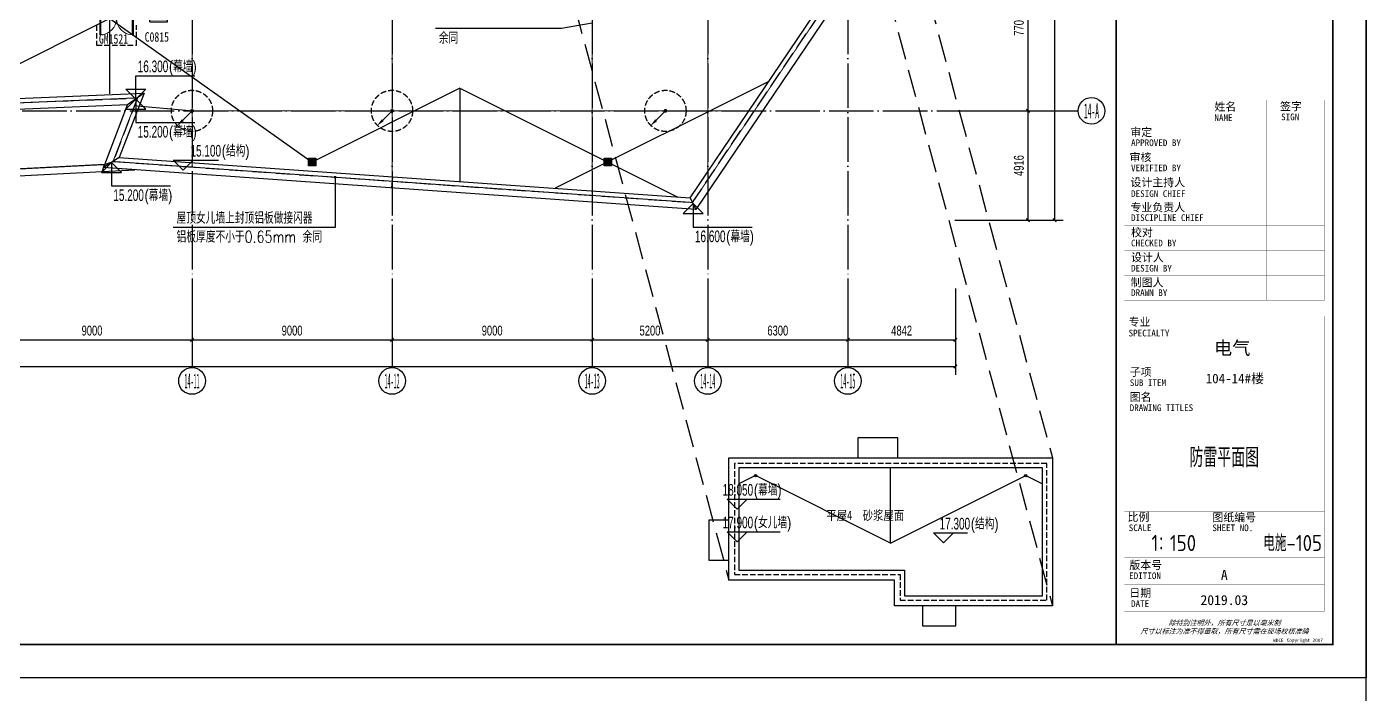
# Model space of a CAD drawing. Extents: x -233336 to 840473, y -28113 to 330904.
# Drawn here: x 768949 to 829204, y 238458 to 268472 of the extents above; entities that cross this region are included whole.
import ezdxf
from ezdxf.enums import TextEntityAlignment as Align
from ezdxf.xclip import XClip

# ---------------------------------------------------------------- set-up
doc = ezdxf.new("R2010")
doc.units = 0
doc.header["$LTSCALE"] = 1000
doc.header["$XCLIPFRAME"] = 2
for name, pattern in [('104-14# 核心筒$0$DOTE', [2.42, 2, -0.2, 0.02, -0.2]), ('DASH', [0.35, 0.25, -0.1]), ('X-104 14#平面$0$109 3#平面$0$DASH', [0.35, 0.25, -0.1]), ('X-104 14#平面$0$DASH', [0.35, 0.25, -0.1])]:
    doc.linetypes.add(name, pattern=pattern)
doc.layers.get('0').update_dxf_attribs({"linetype": 'CONTINUOUS'})
doc.layers.get('Defpoints').update_dxf_attribs({"linetype": 'CONTINUOUS'})
for name, color, linetype in [('104-14# 核心筒$0$01-标注_轴线坐标', 8, 'CONTINUOUS'), ('104-14# 核心筒$0$A_AXIS-轴线', 8, '104-14# 核心筒$0$DOTE'), ('104-14# 核心筒$0$AXIS_TEXT', 7, 'CONTINUOUS'), ('AXIS_TEXT', 7, 'CONTINUOUS'), ('LIGHTNING_DIM', 80, 'CONTINUOUS'), ('LWIRE', 80, 'CONTINUOUS'), ('TEL_TEXT', 7, 'CONTINUOUS'), ('WIRE-避雷', 130, 'CONTINUOUS'), ('X-104 14#平面$0$01-标注_标高', 8, 'CONTINUOUS'), ('X-104 14#平面$0$02-TEXT_标注', 9, 'CONTINUOUS'), ('X-104 14#平面$0$02-TEXT_门窗', 9, 'CONTINUOUS'), ('X-104 14#平面$0$A-C_窗', 8, 'CONTINUOUS'), ('X-104 14#平面$0$A-C_门', 8, 'CONTINUOUS'), ('X-104 14#平面$0$A-O_分水线', 8, 'CONTINUOUS'), ('X-104 14#平面$0$A-O_屋面', 8, 'CONTINUOUS'), ('X-104 14#平面$0$A-SUR_保温', 8, 'CONTINUOUS'), ('X-104 14#平面$0$A-TECH_结构', 8, 'CONTINUOUS'), ('字', 7, 'CONTINUOUS')]:
    doc.layers.add(name, color=color, linetype=linetype)
doc.layers.add('X-104 14#平面$0$04-不打印_辅助线', color=8, linetype='CONTINUOUS', plot=False)
doc.styles.add('104-14# 核心筒$0$_TCH_AXIS', font='STXIHEI.TTF', dxfattribs={"width": 0.8})
doc.styles.add('104-14# 核心筒$0$_TCH_DIM_T3', font='ros.shx', dxfattribs={"width": 0.705882, "bigfont": 'jd.shx'})
doc.styles.add('_TEL_DIM', font='ROMANS2', dxfattribs={"width": 0.8, "height": 3.5, "bigfont": 'HZDF2'})
doc.styles.add('COMPLEX', font='COMPLEX')
doc.styles.get("Standard").update_dxf_attribs({"font": 'GBENOR', "bigfont": 'GBCBIG'})
doc.styles.add('X-104 14#平面$0$_TCH_DIM', font='ros.shx', dxfattribs={"width": 0.8, "bigfont": 'jd.shx'})
doc.styles.add('X-104 14#平面$0$_TCH_WINDOW', font='STXIHEI.TTF', dxfattribs={"width": 0.75, "height": 3.5})
doc.styles.add('X-104 14#平面$0$Standard', font='STXIHEI.TTF', dxfattribs={"width": 0.8})
doc.styles.add('华文细黑', font='STXIHEI.TTF')
doc.styles.add('图签信息$0$hwxh', font='STXIHEI.TTF')
doc.styles.add('图签信息$0$华文细黑', font='STXIHEI.TTF', dxfattribs={"height": 10})
doc.dimstyles.new('104-14# 核心筒$0$_TCH_ARCH&&150', dxfattribs={"dimtxt": 446.25, "dimasz": 150, "dimexe": 375, "dimexo": 450, "dimgap": 189.375, "dimtad": 1, "dimdec": 0, "dimzin": 0, "dimdsep": 46, "dimtxsty": '104-14# 核心筒$0$_TCH_DIM_T3', "dimblk": '104-14# 核心筒$0$_ArchTick', "dimcen": 0.09, "dimclrt": 7, "dimazin": 2, "dimtfac": 1, "dimtdec": 0, "dimtix": 1, "dimtmove": 2, "dimatfit": 3, "dimfxl": 0, "dimtolj": 1, "dimtzin": 0, "dimarcsym": 0})

# ---------------------------------------------------------------- blocks, each defined once
blk = doc.blocks.new('图框-A1+1-4')
for points, const_width in [([(0, 0), (1051, 0), (1051, 594), (0, 594)], 0.05), ([(976, 584), (25, 584), (25, 10), (976, 10)], 0.5)]:
    blk.add_lwpolyline(points, close=True, dxfattribs=dict(const_width=const_width))
blk = doc.blocks.new('图签信息$0$WDCE Copyright200X')
at = {"const_width": 0.016}
blk.add_lwpolyline([(-10.6, 1.26, 1), (-11.4, 1.26, 1)], format="xyb", close=True, dxfattribs=at)
at = {"style": '图签信息$0$华文细黑'}
for s, p in [('WDCE ', (-11.46, 0.5)), ('     Copyright ', (-3.51, 0.5))]:
    blk.add_text(s, height=1, dxfattribs=at).set_placement(p, align=Align.BOTTOM_RIGHT)
blk.add_text('c', height=0.6, dxfattribs=at).set_placement((-11.04, 1.35), align=Align.MIDDLE_CENTER)
blk.add_attdef('200X', text='', height=1, dxfattribs=at).set_placement((-0.45, 0.5), align=Align.BOTTOM_RIGHT)
blk = doc.blocks.new('图签信息$0$logo2')
h = blk.add_hatch(color=7)
h.paths.add_polyline_path([(19.02, -7.36), (15.84, -7.36), (15.84, -3.97), (18.97, -3.97), (18.97, -4.24), (16.46, -4.24), (16.46, -5.45), (18.81, -5.45), (18.81, -5.69), (16.47, -5.69), (16.47, -7.12), (19.02, -7.12)])
edge = h.paths.add_edge_path()
edge.add_spline(control_points=[(15.26, -4.21), (15.26, -4.21), (15.13, -4.65), (15.13, -4.65), (15.13, -4.65), (14.62, -4.1), (13.73, -4.1), (13.04, -4.1), (12.07, -4.54), (12.08, -5.62), (12.08, -6.49), (12.77, -7.16), (13.73, -7.17), (14.66, -7.17), (15.23, -6.68), (15.23, -6.68), (15.23, -6.68), (15.16, -7.11), (15.16, -7.11), (13.63, -7.7), (11.42, -7.29), (11.41, -5.64), (11.4, -3.72), (14.16, -3.66), (15.26, -4.21)], knot_values=[0, 0, 0, 0, 1, 1, 1, 2, 2, 2, 3, 3, 3, 4, 4, 4, 5, 5, 5, 6, 6, 6, 7, 7, 7, 8, 8, 8, 8], degree=3, periodic=0)
edge = h.paths.add_edge_path(flags=16)
edge.add_spline(control_points=[(10.23, -5.57), (10.23, -5.16), (10.12, -4.83), (9.9, -4.58), (9.63, -4.27), (9.23, -4.12), (8.69, -4.12), (8.69, -4.12), (7.64, -4.12), (7.64, -4.12), (7.64, -4.12), (7.64, -7.1), (7.64, -7.1), (7.64, -7.1), (8.66, -7.1), (8.66, -7.1), (9.13, -7.1), (9.52, -6.93), (9.82, -6.6), (10.09, -6.31), (10.23, -5.96), (10.23, -5.57)], knot_values=[0, 0, 0, 0, 1, 1, 1, 2, 2, 2, 3, 3, 3, 4, 4, 4, 5, 5, 5, 6, 6, 6, 7, 7, 7, 7], degree=3, periodic=0)
edge = h.paths.add_edge_path()
edge.add_spline(control_points=[(10.92, -5.51), (10.92, -5.96), (10.72, -6.37), (10.34, -6.72), (9.92, -7.1), (9.41, -7.29), (8.82, -7.29), (8.82, -7.29), (7.03, -7.29), (7.03, -7.29), (7.03, -7.29), (7.03, -3.92), (7.03, -3.92), (7.03, -3.92), (9.1, -3.92), (9.1, -3.92), (9.59, -3.92), (10.01, -4.06), (10.36, -4.34), (10.73, -4.64), (10.92, -5.03), (10.92, -5.51)], knot_values=[0, 0, 0, 0, 1, 1, 1, 2, 2, 2, 3, 3, 3, 4, 4, 4, 5, 5, 5, 6, 6, 6, 7, 7, 7, 7], degree=3, periodic=0)
at = {"lineweight": 0}
blk.add_lwpolyline([(19.02, -7.36), (15.84, -7.36), (15.84, -3.97), (18.97, -3.97), (18.97, -4.24), (16.46, -4.24), (16.46, -5.45), (18.81, -5.45), (18.81, -5.69), (16.47, -5.69), (16.47, -7.12), (19.02, -7.12), (19.02, -7.36)], dxfattribs=at)
for points, knots in [([(10.92, -5.51), (10.92, -5.96), (10.72, -6.37), (10.34, -6.72), (9.92, -7.1), (9.41, -7.29), (8.82, -7.29), (8.82, -7.29), (7.03, -7.29), (7.03, -7.29), (7.03, -7.29), (7.03, -3.92), (7.03, -3.92), (7.03, -3.92), (9.1, -3.92), (9.1, -3.92), (9.59, -3.92), (10.01, -4.06), (10.36, -4.34), (10.73, -4.64), (10.92, -5.03), (10.92, -5.51)], [0, 0, 0, 0, 1, 1, 1, 2, 2, 2, 3, 3, 3, 4, 4, 4, 5, 5, 5, 6, 6, 6, 7, 7, 7, 7]), ([(10.23, -5.57), (10.23, -5.16), (10.12, -4.83), (9.9, -4.58), (9.63, -4.27), (9.23, -4.12), (8.69, -4.12), (8.69, -4.12), (7.64, -4.12), (7.64, -4.12), (7.64, -4.12), (7.64, -7.1), (7.64, -7.1), (7.64, -7.1), (8.66, -7.1), (8.66, -7.1), (9.13, -7.1), (9.52, -6.93), (9.82, -6.6), (10.09, -6.31), (10.23, -5.96), (10.23, -5.57)], [0, 0, 0, 0, 1, 1, 1, 2, 2, 2, 3, 3, 3, 4, 4, 4, 5, 5, 5, 6, 6, 6, 7, 7, 7, 7]), ([(15.26, -4.21), (15.26, -4.21), (15.13, -4.65), (15.13, -4.65), (15.13, -4.65), (14.62, -4.1), (13.73, -4.1), (13.04, -4.1), (12.07, -4.54), (12.08, -5.62), (12.08, -6.49), (12.77, -7.16), (13.73, -7.17), (14.66, -7.17), (15.23, -6.68), (15.23, -6.68), (15.23, -6.68), (15.16, -7.11), (15.16, -7.11), (13.63, -7.7), (11.42, -7.29), (11.41, -5.64), (11.4, -3.72), (14.16, -3.66), (15.26, -4.21)], [0, 0, 0, 0, 1, 1, 1, 2, 2, 2, 3, 3, 3, 4, 4, 4, 5, 5, 5, 6, 6, 6, 7, 7, 7, 8, 8, 8, 8])]:
    blk.add_open_spline(points, degree=3, knots=knots, dxfattribs=at)
blk = doc.blocks.new('图签信息$0$logo1')
h = blk.add_hatch(color=8)
edge = h.paths.add_edge_path()
edge.add_spline(control_points=[(3.86, -5.21), (3.63, -5.88), (3.39, -6.56), (3.39, -6.56), (3.39, -6.56), (2.5, -3.91), (2.5, -3.91), (2.5, -3.91), (1.8, -3.91), (1.69, -3.91), (2.02, -4.39), (2.95, -7.27), (2.95, -7.27), (2.95, -7.27), (3.44, -7.27), (3.44, -7.27), (3.44, -7.27), (4.03, -5.66), (4.03, -5.66), (4.03, -5.66), (3.86, -5.21), (3.86, -5.21)], knot_values=[0, 0, 0, 0, 1, 1, 1, 2, 2, 2, 3, 3, 3, 4, 4, 4, 5, 5, 5, 6, 6, 6, 7, 7, 7, 7], degree=3, periodic=0)
h = blk.add_hatch(color=7)
edge = h.paths.add_edge_path()
edge.add_spline(control_points=[(6.04, -3.91), (6.09, -4.1), (5.2, -6.56), (5.2, -6.56), (5.2, -6.56), (4.3, -3.91), (4.3, -3.91), (4.3, -3.91), (3.6, -3.91), (3.49, -3.91), (3.82, -4.39), (4.75, -7.27), (4.75, -7.27), (4.75, -7.27), (5.24, -7.27), (5.24, -7.27), (5.24, -7.27), (6.33, -4.3), (6.33, -4.3), (6.33, -4.3), (6.48, -3.91), (6.48, -3.91), (6.48, -3.91), (6.21, -3.91), (6.04, -3.91)], knot_values=[0, 0, 0, 0, 1, 1, 1, 2, 2, 2, 3, 3, 3, 4, 4, 4, 5, 5, 5, 6, 6, 6, 7, 7, 7, 8, 8, 8, 8], degree=3, periodic=0)
at = {"color": 8, "lineweight": 0}
blk.add_open_spline([(3.86, -5.21), (3.63, -5.88), (3.39, -6.56), (3.39, -6.56), (3.39, -6.56), (2.5, -3.91), (2.5, -3.91), (2.5, -3.91), (1.8, -3.91), (1.69, -3.91), (2.02, -4.39), (2.95, -7.27), (2.95, -7.27), (2.95, -7.27), (3.44, -7.27), (3.44, -7.27), (3.44, -7.27), (4.03, -5.66), (4.03, -5.66), (4.03, -5.66), (3.86, -5.21), (3.86, -5.21)], degree=3, knots=[0, 0, 0, 0, 1, 1, 1, 2, 2, 2, 3, 3, 3, 4, 4, 4, 5, 5, 5, 6, 6, 6, 7, 7, 7, 7], dxfattribs=at)
at = {"lineweight": 0}
blk.add_open_spline([(6.04, -3.91), (6.09, -4.1), (5.2, -6.56), (5.2, -6.56), (5.2, -6.56), (4.3, -3.91), (4.3, -3.91), (4.3, -3.91), (3.6, -3.91), (3.49, -3.91), (3.82, -4.39), (4.75, -7.27), (4.75, -7.27), (4.75, -7.27), (5.24, -7.27), (5.24, -7.27), (5.24, -7.27), (6.33, -4.3), (6.33, -4.3), (6.33, -4.3), (6.48, -3.91), (6.48, -3.91), (6.48, -3.91), (6.21, -3.91), (6.04, -3.91)], degree=3, knots=[0, 0, 0, 0, 1, 1, 1, 2, 2, 2, 3, 3, 3, 4, 4, 4, 5, 5, 5, 6, 6, 6, 7, 7, 7, 8, 8, 8, 8], dxfattribs=at)
blk.add_blockref('图签信息$0$logo2', (0, 0))
blk = doc.blocks.new('图签信息$0$时间-logo')
at = {"layer": 'Defpoints', "lineweight": 0}
blk.add_lwpolyline([(0, -23.46), (-21.17, -23.46), (-21.17, 0), (0, 0), (0, -23.46)], dxfattribs=at)
blk.add_blockref('图签信息$0$logo1', (-20.97, 0))
at = {"style": '图签信息$0$hwxh'}
for s, height, p in [('华通设计顾问工程有限公司 ', 1.15, (-19.73, -9.05)), ('WALTON DESIGN & CONSULTING ENGINEERING CO., LTD.', 0.5, (-19.5, -10.1)), ('Address: Building No.3 C-Park, No.135 Xizhimen South Street, ', 0.47, (-19.48, -12.83)), ('地址:北京市西城区西直门南小街135号西派国际3号楼 100035', 0.5, (-19.48, -11.94)), ('Xicheng District, Beijing 100035, China ', 0.47, (-16.69, -13.72)), ('电话 Tel：                        （8610）83957395 ', 0.5, (-19.56, -14.91)), ('传真 Fax：                      （8610）83957590 ', 0.5, (-19.48, -15.8)), ('主页 Web：                      www.WDCE.com ', 0.5, (-19.48, -16.69)), ('资质号 Licence No.：    建筑甲级 A111010265 ', 0.5, (-19.48, -18.47)), ('邮件 E-mail：                    office@WDCE.com ', 0.5, (-19.48, -17.58)), ('   规划甲级 101195', 0.5, (-12.6, -19.36))]:
    blk.add_text(s, height=height, dxfattribs=at).set_placement(p)
blk = doc.blocks.new('图签信息')
at = {"const_width": 0.5}
for points in [[(-65, 574), (-65, 500.5), (0, 500.5), (0, 574)], [(-65, 0), (0, 0), (0, 500.5), (-65, 500.5)]]:
    blk.add_lwpolyline(points, close=True, dxfattribs=at)
at = {"const_width": 0.05}
for points in [[(-65, 566.5), (0, 566.5)], [(-39.14, 566.5), (-39.14, 500.5)], [(-19.1, 566.5), (-19.1, 500.5)], [(-65, 560.5), (0, 560.5)], [(-65, 554.5), (0, 554.5)], [(-65, 548.5), (0, 548.5)], [(-65, 542.5), (0, 542.5)], [(-65, 536.5), (0, 536.5)], [(-65, 530.5), (0, 530.5)], [(-65, 524.5), (0, 524.5)], [(-65, 518.5), (0, 518.5)], [(-65, 512.5), (0, 512.5)], [(-65, 512.5), (0, 512.5)], [(-65, 506.5), (0, 506.5)], [(-65, 500.5), (0, 500.5)], [(-62.5, 450.87), (-2.5, 450.87)], [(-62.5, 440.87), (-2.5, 440.87)], [(-2.5, 407.85), (-2.5, 436.12), (-62.5, 436.12), (-62.5, 407.85)], [(-62.5, 407.85), (-2.5, 407.85)], [(-62.5, 404.92), (-62.5, 227.83)], [(-62.5, 404.92), (-2.5, 404.92)], [(-62.5, 227.83), (-2.5, 227.83), (-2.5, 404.92)], [(-57.5, 338.36), (-7.5, 338.36)], [(-57.5, 288.83), (-7.5, 288.83)], [(-57.5, 234.85), (-7.5, 234.85)], [(-62.5, 227.83), (-2.5, 227.83)], [(-62.5, 217.74), (-2.5, 217.74)], [(-62.5, 103.26), (-2.5, 103.26), (-2.5, 163.26), (-62.5, 163.26), (-62.5, 103.26)], [(-37.5, 163.26), (-37.5, 103.26)], [(-20, 163.26), (-20, 103.26)], [(-62.5, 155.76), (-2.5, 155.76)], [(-62.5, 148.26), (-2.5, 148.26)], [(-62.5, 140.76), (-2.5, 140.76)], [(-62.5, 133.26), (-2.5, 133.26)], [(-62.5, 125.76), (-2.5, 125.76)], [(-62.5, 118.26), (-2.5, 118.26)], [(-62.5, 110.76), (-2.5, 110.76)], [(-62.5, 98.5), (-2.5, 98.5), (-2.5, 10), (-62.5, 10), (-62.5, 98.5)], [(-62.5, 83.5), (-2.5, 83.5)], [(-62.5, 76), (-2.5, 76)], [(-62.5, 40), (-2.5, 40)], [(-37.5, 40), (-37.5, 26)], [(-62.5, 26), (-2.5, 26)], [(-62.5, 18), (-2.5, 18)]]:
    blk.add_lwpolyline(points, dxfattribs=at)
at = {"ltscale": 0.001, "xscale": 2.834689937531525, "yscale": 2.834689937531525, "zscale": 2.834689937531525}
blk.add_blockref('图签信息$0$时间-logo', (-2.5, 404.92), dxfattribs=at)
blk.add_blockref('图签信息$0$WDCE Copyright200X', (-2.5, 0)).add_auto_attribs({'200X': '2007'})
at = {"style": '图签信息$0$华文细黑'}
for s, height, p in [('会签栏', 2.4, (-32.5, 573)), ('COUNTERSIGN', 2, (-32.5, 569.6))]:
    blk.add_text(s, height=height, dxfattribs=at).set_placement(p, align=Align.TOP_CENTER)
for s, height, p in [('签字', 2.4, (-37.22, 564.63)), ('SIGN', 2, (-30.32, 563.88)), ('日期', 2.4, (-17.79, 564.58)), ('DATE', 2, (-10.96, 563.7)), ('总图', 2.4, (-63, 559.5)), ('建筑', 2.4, (-63, 553.5)), ('结构', 2.4, (-63, 547.5)), ('给排水', 2.4, (-63, 541.5)), ('暖通', 2.4, (-63, 535.5)), ('电气', 2.4, (-63, 529.5)), ('景观', 2.4, (-63, 523.5)), ('室内', 2.4, (-63, 517.5)), ('方案', 2.4, (-63, 511.5)), ('绿色', 2.4, (-63, 505.5)), ('项目名称', 2.4, (-60.5, 498)), ('PROJECT NAME', 2, (-60.5, 494.08)), ('设计号', 2.4, (-60.54, 457.48)), ('PROJECT NO.', 2, (-60.5, 453.97)), ('阶段', 2.4, (-60.5, 447.47)), ('STAGE', 2, (-60.5, 443.97)), ('委托方', 2, (-60.9, 434.86)), ('CLIENT', 2, (-60.9, 431.86)), ('设计方', 2, (-60.5, 403.83)), ('DESIGNER', 2, (-60.5, 400.83)), ('索引', 2.4, (-60.5, 224.14)), ('KEY PLAN', 2, (-60.5, 220.74)), ('姓名', 2.4, (-35.5, 162.47)), ('签字', 2.4, (-15.81, 162.57)), ('NAME', 2, (-35.5, 158.96)), ('SIGN', 2, (-15.5, 159.2)), ('审定', 2.4, (-60.73, 154.81)), ('APPROVED BY', 2, (-60.5, 151.44)), ('审核', 2.4, (-60.95, 147.29)), ('VERIFIED BY', 2, (-60.5, 143.91)), ('设计主持人', 2.4, (-60.68, 139.76)), ('专业负责人', 2.4, (-60.67, 132.26)), ('DESIGN CHIEF', 2, (-60.5, 136.19)), ('DISCIPLINE CHIEF', 2, (-60.5, 128.98)), ('校对', 2.4, (-60.5, 124.76)), ('CHECKED BY', 2, (-60.5, 121.37)), ('设计人', 2.4, (-60.5, 117.26)), ('DESIGN BY', 2, (-60.5, 113.83)), ('制图人', 2.4, (-60.61, 109.76)), ('DRAWN BY', 2, (-60.5, 106.5)), ('专业', 2.4, (-61.23, 97.93)), ('SPECIALTY', 2, (-61.23, 94.38)), ('子项', 2.4, (-60.88, 82.92)), ('SUB ITEM', 2, (-60.88, 79.5)), ('图名', 2.4, (-60.91, 75.41)), ('DRAWING TITLES', 2, (-60.91, 72)), ('比例', 2.4, (-61.56, 39.42)), ('图纸编号', 2.4, (-36.1, 39.32)), ('SCALE', 2, (-61.19, 36)), ('SHEET NO.', 2, (-36.1, 36)), ('版本号', 2.4, (-61, 25.03)), ('EDITION', 2, (-61.06, 21.61)), ('日期', 2.4, (-61, 16.68)), ('DATE', 2, (-60.5, 13.26))]:
    blk.add_text(s, height=height, dxfattribs=at).set_placement(p, align=Align.TOP_LEFT)
for s, p in [('SITE PLAN', (-40.06, 557.7)), ('ARCHITECTURE', (-40.06, 552.7)), ('STRUCTURE', (-40.06, 546.7)), ('WATER', (-40.06, 540.7)), ('VENTILATION', (-40.06, 534.7)), ('ELECTRIC', (-40.14, 528.89)), ('LANDSCAPE', (-40.14, 522.89)), ('INTERIORS', (-40.14, 516.89)), ('PLAN', (-40.14, 510.89)), ('GREEN', (-40.14, 504.89))]:
    blk.add_text(s, height=1.5, dxfattribs=at).set_placement(p, align=Align.TOP_RIGHT)
at = {"color": 4, "style": '图签信息$0$华文细黑', "width": 0.75}
for s, p in [('通州区台湖镇104、109地块', (-32.5, 480.78)), ('F3其他类多功能用地项目', (-32.5, 470.91))]:
    blk.add_text(s, height=4.5, dxfattribs=at).set_placement(p, align=Align.CENTER)
at = {"color": 4, "style": '图签信息$0$华文细黑'}
for s, p in [('A', (-32.53, 19.4)), ('2019.03', (-32.53, 11.84))]:
    blk.add_text(s, height=3, dxfattribs=at).set_placement(p, align=Align.CENTER)
at = {"style": '图签信息$0$华文细黑', "oblique": 20}
for s, p in [('尺寸以标注为准不得量取，所有尺寸需在现场校核准确', (-32.5, 4)), ('除特别注明外，所有尺寸是以毫米制', (-32.5, 6.5))]:
    blk.add_text(s, height=1.5, dxfattribs=at).set_placement(p, align=Align.MIDDLE_CENTER)
at = {"color": 4, "ltscale": 0.001, "char_height": 3, "width": 58.4895, "style": '图签信息$0$华文细黑'}
for s, insert, attachment_point in [('通17-03', (-40.06, 455.51), 4), ('施工图', (-40.06, 445.51), 4), ('北京光谷科技园\\P开发建设有限公司', (-32.9, 419.71), 5)]:
    blk.add_mtext(s, dxfattribs=dict(at, insert=insert, attachment_point=attachment_point))
blk = doc.blocks.new('图签-A1')
at = {"color": 2}
blk.add_blockref('图签信息', (0, 0), dxfattribs=at)
blk = doc.blocks.new('104-14# 核心筒$0$_ArchTick')
at = {"color": 0, "linetype": 'ByBlock', "const_width": 0.4}
blk.add_lwpolyline([(-0.5, -0.5), (0.5, 0.5)], dxfattribs=at)
blk = doc.blocks.new('*D431')
at = {"layer": '104-14# 核心筒$0$01-标注_轴线坐标', "color": 0, "lineweight": -2}
for p, q in [((77400, 259305), (77400, 256630)), ((86400, 259305), (86400, 256630)), ((77400, 257005), (86400, 257005))]:
    blk.add_line(p, q, dxfattribs=at)
at = {"layer": 'Defpoints', "color": 0}
for p in [(77400, 259755), (86400, 259755), (86400, 257005)]:
    blk.add_point(p, dxfattribs=at)
at = {"layer": '104-14# 核心筒$0$01-标注_轴线坐标', "color": 0, "lineweight": -2, "xscale": 150, "yscale": 150, "zscale": 150, "rotation": 180}
blk.add_blockref('104-14# 核心筒$0$_ArchTick', (77400, 257005), dxfattribs=at)
at = {"layer": '104-14# 核心筒$0$01-标注_轴线坐标', "color": 0, "lineweight": -2, "xscale": 150, "yscale": 150, "zscale": 150}
blk.add_blockref('104-14# 核心筒$0$_ArchTick', (86400, 257005), dxfattribs=at)
at = {"layer": '104-14# 核心筒$0$01-标注_轴线坐标', "color": 7, "insert": (81900, 257417), "char_height": 446.2, "attachment_point": 5, "style": '104-14# 核心筒$0$_TCH_DIM_T3'}
blk.add_mtext('\\A1;9000', dxfattribs=at)
blk = doc.blocks.new('*D432')
at = {"layer": '104-14# 核心筒$0$01-标注_轴线坐标', "color": 0, "lineweight": -2}
for p, q in [((86400, 259305), (86400, 256630)), ((95400, 259305), (95400, 256630)), ((86400, 257005), (95400, 257005))]:
    blk.add_line(p, q, dxfattribs=at)
at = {"layer": 'Defpoints', "color": 0}
for p in [(86400, 259755), (95400, 259755), (95400, 257005)]:
    blk.add_point(p, dxfattribs=at)
at = {"layer": '104-14# 核心筒$0$01-标注_轴线坐标', "color": 0, "lineweight": -2, "xscale": 150, "yscale": 150, "zscale": 150, "rotation": 180}
blk.add_blockref('104-14# 核心筒$0$_ArchTick', (86400, 257005), dxfattribs=at)
at = {"layer": '104-14# 核心筒$0$01-标注_轴线坐标', "color": 0, "lineweight": -2, "xscale": 150, "yscale": 150, "zscale": 150}
blk.add_blockref('104-14# 核心筒$0$_ArchTick', (95400, 257005), dxfattribs=at)
at = {"layer": '104-14# 核心筒$0$01-标注_轴线坐标', "color": 7, "insert": (90900, 257417), "char_height": 446.2, "attachment_point": 5, "style": '104-14# 核心筒$0$_TCH_DIM_T3'}
blk.add_mtext('\\A1;9000', dxfattribs=at)
blk = doc.blocks.new('*D433')
at = {"layer": '104-14# 核心筒$0$01-标注_轴线坐标', "color": 0, "lineweight": -2}
for p, q in [((95400, 259305), (95400, 256630)), ((104400, 259305), (104400, 256630)), ((95400, 257005), (104400, 257005))]:
    blk.add_line(p, q, dxfattribs=at)
at = {"layer": 'Defpoints', "color": 0}
for p in [(95400, 259755), (104400, 259755), (104400, 257005)]:
    blk.add_point(p, dxfattribs=at)
at = {"layer": '104-14# 核心筒$0$01-标注_轴线坐标', "color": 0, "lineweight": -2, "xscale": 150, "yscale": 150, "zscale": 150, "rotation": 180}
blk.add_blockref('104-14# 核心筒$0$_ArchTick', (95400, 257005), dxfattribs=at)
at = {"layer": '104-14# 核心筒$0$01-标注_轴线坐标', "color": 0, "lineweight": -2, "xscale": 150, "yscale": 150, "zscale": 150}
blk.add_blockref('104-14# 核心筒$0$_ArchTick', (104400, 257005), dxfattribs=at)
at = {"layer": '104-14# 核心筒$0$01-标注_轴线坐标', "color": 7, "insert": (99900, 257417), "char_height": 446.2, "attachment_point": 5, "style": '104-14# 核心筒$0$_TCH_DIM_T3'}
blk.add_mtext('\\A1;9000', dxfattribs=at)
blk = doc.blocks.new('*D434')
at = {"layer": '104-14# 核心筒$0$01-标注_轴线坐标', "color": 0, "lineweight": -2}
for p, q in [((104400, 259305), (104400, 256630)), ((109600, 259305), (109600, 256630)), ((104400, 257005), (109600, 257005))]:
    blk.add_line(p, q, dxfattribs=at)
at = {"layer": 'Defpoints', "color": 0}
for p in [(104400, 259755), (109600, 259755), (109600, 257005)]:
    blk.add_point(p, dxfattribs=at)
at = {"layer": '104-14# 核心筒$0$01-标注_轴线坐标', "color": 0, "lineweight": -2, "xscale": 150, "yscale": 150, "zscale": 150, "rotation": 180}
blk.add_blockref('104-14# 核心筒$0$_ArchTick', (104400, 257005), dxfattribs=at)
at = {"layer": '104-14# 核心筒$0$01-标注_轴线坐标', "color": 0, "lineweight": -2, "xscale": 150, "yscale": 150, "zscale": 150}
blk.add_blockref('104-14# 核心筒$0$_ArchTick', (109600, 257005), dxfattribs=at)
at = {"layer": '104-14# 核心筒$0$01-标注_轴线坐标', "color": 7, "insert": (107000, 257417), "char_height": 446.2, "attachment_point": 5, "style": '104-14# 核心筒$0$_TCH_DIM_T3'}
blk.add_mtext('\\A1;5200', dxfattribs=at)
blk = doc.blocks.new('*D435')
at = {"layer": '104-14# 核心筒$0$01-标注_轴线坐标', "color": 0, "lineweight": -2}
for p, q in [((109600, 259305), (109600, 256630)), ((115900, 259305), (115900, 256630)), ((109600, 257005), (115900, 257005))]:
    blk.add_line(p, q, dxfattribs=at)
at = {"layer": 'Defpoints', "color": 0}
for p in [(109600, 259755), (115900, 259755), (115900, 257005)]:
    blk.add_point(p, dxfattribs=at)
at = {"layer": '104-14# 核心筒$0$01-标注_轴线坐标', "color": 0, "lineweight": -2, "xscale": 150, "yscale": 150, "zscale": 150, "rotation": 180}
blk.add_blockref('104-14# 核心筒$0$_ArchTick', (109600, 257005), dxfattribs=at)
at = {"layer": '104-14# 核心筒$0$01-标注_轴线坐标', "color": 0, "lineweight": -2, "xscale": 150, "yscale": 150, "zscale": 150}
blk.add_blockref('104-14# 核心筒$0$_ArchTick', (115900, 257005), dxfattribs=at)
at = {"layer": '104-14# 核心筒$0$01-标注_轴线坐标', "color": 7, "insert": (112750, 257417), "char_height": 446.2, "attachment_point": 5, "style": '104-14# 核心筒$0$_TCH_DIM_T3'}
blk.add_mtext('\\A1;6300', dxfattribs=at)
blk = doc.blocks.new('*D436')
at = {"layer": '104-14# 核心筒$0$01-标注_轴线坐标', "color": 0, "lineweight": -2}
for p, q in [((115900, 259305), (115900, 256630)), ((120742, 259305), (120742, 256630)), ((115900, 257005), (120742, 257005))]:
    blk.add_line(p, q, dxfattribs=at)
at = {"layer": 'Defpoints', "color": 0}
for p in [(115900, 259755), (120742, 259755), (120742, 257005)]:
    blk.add_point(p, dxfattribs=at)
at = {"layer": '104-14# 核心筒$0$01-标注_轴线坐标', "color": 0, "lineweight": -2, "xscale": 150, "yscale": 150, "zscale": 150, "rotation": 180}
blk.add_blockref('104-14# 核心筒$0$_ArchTick', (115900, 257005), dxfattribs=at)
at = {"layer": '104-14# 核心筒$0$01-标注_轴线坐标', "color": 0, "lineweight": -2, "xscale": 150, "yscale": 150, "zscale": 150}
blk.add_blockref('104-14# 核心筒$0$_ArchTick', (120742, 257005), dxfattribs=at)
at = {"layer": '104-14# 核心筒$0$01-标注_轴线坐标', "color": 7, "insert": (118321, 257417), "char_height": 446.2, "attachment_point": 5, "style": '104-14# 核心筒$0$_TCH_DIM_T3'}
blk.add_mtext('\\A1;4842', dxfattribs=at)
blk = doc.blocks.new('_AXISO')
blk.add_circle((0, 0), 0.5)
at = {"layer": 'AXIS_TEXT', "style": 'COMPLEX', "width": 1.041667}
blk.add_attdef('A', text='', height=0.56, dxfattribs=at).set_placement((-0.25, -0.28), (0.25, -0.28), align=Align.FIT)
blk = doc.blocks.new('*D460')
at = {"layer": '104-14# 核心筒$0$01-标注_轴线坐标', "color": 0, "lineweight": -2}
for p, q in [((120710, 267300), (124385, 267300)), ((124010, 262384), (124010, 267300)), ((120710, 262384), (124385, 262384))]:
    blk.add_line(p, q, dxfattribs=at)
at = {"layer": 'Defpoints', "color": 0}
for p in [(120260, 267300), (124010, 267300), (120260, 262384)]:
    blk.add_point(p, dxfattribs=at)
at = {"layer": '104-14# 核心筒$0$01-标注_轴线坐标', "color": 0, "lineweight": -2, "xscale": 150, "yscale": 150, "zscale": 150}
for p, rotation in [((124010, 267300), 90), ((124010, 262384), 270)]:
    blk.add_blockref('104-14# 核心筒$0$_ArchTick', p, dxfattribs=dict(at, rotation=rotation))
at = {"layer": '104-14# 核心筒$0$01-标注_轴线坐标', "color": 7, "insert": (123597, 264842), "char_height": 446.2, "attachment_point": 5, "rotation": 90, "style": '104-14# 核心筒$0$_TCH_DIM_T3'}
blk.add_mtext('\\A1;4916', dxfattribs=at)
blk = doc.blocks.new('*D461')
at = {"layer": '104-14# 核心筒$0$01-标注_轴线坐标', "color": 0, "lineweight": -2}
for p, q in [((120710, 275000), (124385, 275000)), ((124010, 267300), (124010, 275000)), ((120710, 267300), (124385, 267300))]:
    blk.add_line(p, q, dxfattribs=at)
at = {"layer": 'Defpoints', "color": 0}
for p in [(120260, 275000), (124010, 275000), (120260, 267300)]:
    blk.add_point(p, dxfattribs=at)
at = {"layer": '104-14# 核心筒$0$01-标注_轴线坐标', "color": 0, "lineweight": -2, "xscale": 150, "yscale": 150, "zscale": 150}
for p, rotation in [((124010, 275000), 90), ((124010, 267300), 270)]:
    blk.add_blockref('104-14# 核心筒$0$_ArchTick', p, dxfattribs=dict(at, rotation=rotation))
at = {"layer": '104-14# 核心筒$0$01-标注_轴线坐标', "color": 7, "insert": (123597, 271150), "char_height": 446.2, "attachment_point": 5, "rotation": 90, "style": '104-14# 核心筒$0$_TCH_DIM_T3'}
blk.add_mtext('\\A1;7700', dxfattribs=at)
blk = doc.blocks.new('*D477')
at = {"layer": '104-14# 核心筒$0$01-标注_轴线坐标', "color": 0, "lineweight": -2}
for p, q in [((-6010, 259305), (-6010, 255430)), ((120742, 259305), (120742, 255430)), ((-6010, 255805), (120742, 255805))]:
    blk.add_line(p, q, dxfattribs=at)
at = {"layer": 'Defpoints', "color": 0}
for p in [(-6010, 259755), (120742, 259755), (120742, 255805)]:
    blk.add_point(p, dxfattribs=at)
at = {"layer": '104-14# 核心筒$0$01-标注_轴线坐标', "color": 0, "lineweight": -2, "xscale": 150, "yscale": 150, "zscale": 150, "rotation": 180}
blk.add_blockref('104-14# 核心筒$0$_ArchTick', (-6010, 255805), dxfattribs=at)
at = {"layer": '104-14# 核心筒$0$01-标注_轴线坐标', "color": 0, "lineweight": -2, "xscale": 150, "yscale": 150, "zscale": 150}
blk.add_blockref('104-14# 核心筒$0$_ArchTick', (120742, 255805), dxfattribs=at)
at = {"layer": '104-14# 核心筒$0$01-标注_轴线坐标', "color": 7, "insert": (57366, 256217), "char_height": 446.2, "attachment_point": 5, "style": '104-14# 核心筒$0$_TCH_DIM_T3'}
blk.add_mtext('\\A1;126752', dxfattribs=at)
blk = doc.blocks.new('*D480')
at = {"layer": '104-14# 核心筒$0$01-标注_轴线坐标', "color": 0, "lineweight": -2}
for p, q in [((120710, 312025), (125585, 312025)), ((125210, 262384), (125210, 312025)), ((120710, 262384), (125585, 262384))]:
    blk.add_line(p, q, dxfattribs=at)
at = {"layer": 'Defpoints', "color": 0}
for p in [(120260, 312025), (125210, 312025), (120260, 262384)]:
    blk.add_point(p, dxfattribs=at)
at = {"layer": '104-14# 核心筒$0$01-标注_轴线坐标', "color": 0, "lineweight": -2, "xscale": 150, "yscale": 150, "zscale": 150}
for p, rotation in [((125210, 312025), 90), ((125210, 262384), 270)]:
    blk.add_blockref('104-14# 核心筒$0$_ArchTick', p, dxfattribs=dict(at, rotation=rotation))
at = {"layer": '104-14# 核心筒$0$01-标注_轴线坐标', "color": 7, "insert": (124797, 287204), "char_height": 446.2, "attachment_point": 5, "rotation": 90, "style": '104-14# 核心筒$0$_TCH_DIM_T3'}
blk.add_mtext('\\A1;49641', dxfattribs=at)
blk = doc.blocks.new('X-104 14#平面$0$0000')
blk.add_line((41300, 2421), (35400, -529))
for points in [[(41300, -969), (41300, 2421)], [(41300, 2421), (50400, -4029)], [(70949, -404), (61334, -5212)], [(57050, -704), (50400, -4029)], [(57050, -704), (66846, -5602)], [(57050, -704), (57050, -4887)]]:
    blk.add_lwpolyline(points)
blk = doc.blocks.new('X-104 14#平面$0$jtkjuyriuy')
h = blk.add_hatch()
h.set_pattern_fill('ANSI31', color=8, scale=30, angle=45)
h.set_pattern_definition([(90, (0, 0), (-47.625, 1e-14), [])])
h.paths.add_polyline_path([(-138, 138), (138, 138), (138, -138), (-138, -138)])
for points in [[(-168, 168), (168, 168), (168, -168), (-168, -168)], [(-138, 138), (138, 138), (138, -138), (-138, -138)]]:
    blk.add_lwpolyline(points, close=True)
at = {"layer": 'X-104 14#平面$0$04-不打印_辅助线'}
for p, q in [((-168, 0), (168, 0)), ((0, 168), (0, -168))]:
    blk.add_line(p, q, dxfattribs=at)
blk = doc.blocks.new('X-104 14#平面$0$ddddllll')
at = {"layer": 'X-104 14#平面$0$A-O_分水线'}
for p in [(67500, -4329), (80800, -4329)]:
    blk.add_blockref('X-104 14#平面$0$jtkjuyriuy', p, dxfattribs=at)
blk = doc.blocks.new('X-104 14#平面$0$000003333')
for centre in [(91800, 265000), (105100, 265000)]:
    blk.add_circle(centre, 50)
blk = doc.blocks.new('X-104 14#平面$0$$DorLib2D$00000002')
for p, q in [((-0.5, 0), (-0.5, 0.4875)), ((-0.475, 0.4875), (-0.5, 0.4875)), ((-0.475, 0), (-0.475, 0.4875)), ((0.475, 0), (0.475, 0.4875)), ((0.475, 0.4875), (0.5, 0.4875)), ((0.5, 0), (0.5, 0.4875)), ((-0.5, 0), (-0.475, 0)), ((0.5, 0), (0.475, 0))]:
    blk.add_line(p, q)
at = {"lineweight": 13}
for centre, start, end in [((-0.4875, 0), 0, 88.53072), ((0.4875, 0), 91.46928, 180)]:
    blk.add_arc(centre, 0.4875, start, end, dxfattribs=at)
blk = doc.blocks.new('X-104 14#平面$0$$TCHSYS$WIN2D')
for p, q in [((-0.5, 0.5), (0.5, 0.5)), ((-0.5, 0.5), (-0.5, -0.5)), ((0.5, 0.167), (-0.5, 0.167)), ((0.5, 0.5), (0.5, -0.5)), ((0.5, -0.167), (-0.5, -0.167)), ((-0.5, -0.5), (0.5, -0.5))]:
    blk.add_line(p, q)
blk = doc.blocks.new('$TelecSys$00000080')
for p, q in [((-0.7, -0.7), (0, 0)), ((0.1, 0.1), (0.1, 0.1)), ((-0.1, -0.1), (-0.1, -0.1))]:
    blk.add_line(p, q)
at = {"const_width": 0.142}
blk.add_lwpolyline([(0.07, 0, 1), (-0.07, 0, 1)], format="xyb", close=True, dxfattribs=at)
blk.add_solid([(-0.63, -0.77), (-0.77, -0.63), (-1.15, -1.15)])
at = {"width": 0.8, "flags": 9}
blk.add_attdef('A', (0, 0), '', height=0.00002, rotation=180, dxfattribs=at)
blk = doc.blocks.new('104-14# 核心筒')
at = {"layer": '104-14# 核心筒$0$01-标注_轴线坐标'}
for p, q in [((120259.9, 267300), (126259.9, 267300)), ((86400, 259754.9), (86400, 255754.9)), ((95400, 259754.9), (95400, 255754.9)), ((104400, 259754.9), (104400, 255754.9)), ((109600, 259754.9), (109600, 255754.9)), ((115900, 259754.9), (115900, 255754.9))]:
    blk.add_line(p, q, dxfattribs=at)
at = {"layer": '104-14# 核心筒$0$A_AXIS-轴线'}
for p, q in [((86400, 317833.6), (86400, 259754.9)), ((95400, 317833.6), (95400, 259754.9)), ((104400, 317833.6), (104400, 259754.9)), ((109600, 317833.6), (109600, 259754.9)), ((115900, 317833.6), (115900, 259754.9)), ((59400, 267300), (120259.9, 267300))]:
    blk.add_line(p, q, dxfattribs=at)
at = {"layer": '104-14# 核心筒$0$01-标注_轴线坐标'}
ref = blk.add_blockref('_AXISO', (126859.9, 267300), dxfattribs=dict(at, xscale=1200, yscale=1200, zscale=1200))
ref.add_attrib('A', '14-A', dxfattribs={"layer": '104-14# 核心筒$0$AXIS_TEXT', "height": 678.82, "style": '104-14# 核心筒$0$_TCH_AXIS', "width": 0.428326}).set_placement((126520.5, 266960.6), (127199.3, 266960.6), align=Align.FIT)
ref = blk.add_blockref('_AXISO', (86400, 255154.9), dxfattribs=dict(at, xscale=1200, yscale=1200, zscale=1200))
ref.add_attrib('A', '14-11', dxfattribs={"layer": '104-14# 核心筒$0$AXIS_TEXT', "height": 678.82, "style": '104-14# 核心筒$0$_TCH_AXIS', "width": 0.366464}).set_placement((86060.6, 254815.5), (86739.4, 254815.5), align=Align.FIT)
ref = blk.add_blockref('_AXISO', (95400, 255154.9), dxfattribs=dict(at, xscale=1200, yscale=1200, zscale=1200))
ref.add_attrib('A', '14-12', dxfattribs={"layer": '104-14# 核心筒$0$AXIS_TEXT', "height": 678.82, "style": '104-14# 核心筒$0$_TCH_AXIS', "width": 0.366464}).set_placement((95060.6, 254815.5), (95739.4, 254815.5), align=Align.FIT)
ref = blk.add_blockref('_AXISO', (104400, 255154.9), dxfattribs=dict(at, xscale=1200, yscale=1200, zscale=1200))
ref.add_attrib('A', '14-13', dxfattribs={"layer": '104-14# 核心筒$0$AXIS_TEXT', "height": 678.82, "style": '104-14# 核心筒$0$_TCH_AXIS', "width": 0.366464}).set_placement((104060.6, 254815.5), (104739.4, 254815.5), align=Align.FIT)
ref = blk.add_blockref('_AXISO', (109600, 255154.9), dxfattribs=dict(at, xscale=1200, yscale=1200, zscale=1200))
ref.add_attrib('A', '14-14', dxfattribs={"layer": '104-14# 核心筒$0$AXIS_TEXT', "height": 678.82, "style": '104-14# 核心筒$0$_TCH_AXIS', "width": 0.366464}).set_placement((109260.6, 254815.5), (109939.4, 254815.5), align=Align.FIT)
ref = blk.add_blockref('_AXISO', (115900, 255154.9), dxfattribs=dict(at, xscale=1200, yscale=1200, zscale=1200))
ref.add_attrib('A', '14-15', dxfattribs={"layer": '104-14# 核心筒$0$AXIS_TEXT', "height": 678.82, "style": '104-14# 核心筒$0$_TCH_AXIS', "width": 0.366464}).set_placement((115560.6, 254815.5), (116239.4, 254815.5), align=Align.FIT)
for p1, p2, distance, text, picture, middle in [((120259.9, 262383.6), (120259.9, 312025), -4950, '49641', '*D480', (124797.4, 287204.3)), ((120259.9, 267300), (120259.9, 275000), -3750, '7700', '*D461', (123597.4, 271150)), ((120259.9, 262383.6), (120259.9, 267300), -3750, '4916', '*D460', (123597.4, 264841.8)), ((-6009.8, 259754.9), (120741.8, 259754.9), -3950, '126752', '*D477', (57366, 256217.4)), ((77400, 259754.9), (86400, 259754.9), -2750, '9000', '*D431', (81900, 257417.4)), ((86400, 259754.9), (95400, 259754.9), -2750, '9000', '*D432', (90900, 257417.4)), ((95400, 259754.9), (104400, 259754.9), -2750, '9000', '*D433', (99900, 257417.4)), ((104400, 259754.9), (109600, 259754.9), -2750, '5200', '*D434', (107000, 257417.4)), ((109600, 259754.9), (115900, 259754.9), -2750, '6300', '*D435', (112750, 257417.4)), ((115900, 259754.9), (120741.8, 259754.9), -2750, '4842', '*D436', (118320.9, 257417.4))]:
    dim = blk.add_aligned_dim(p1=p1, p2=p2, distance=distance, text=text, dimstyle='104-14# 核心筒$0$_TCH_ARCH&&150', dxfattribs=at)
    dim.commit()
    dim.dimension.update_dxf_attribs({"geometry": picture, "text_midpoint": middle})
blk = doc.blocks.new('X-104 14#平面')
for points in [[(139216.5, 241800), (-18433.5, 241800), (-18433.5, 330900), (139216.5, 330900)], [(-18433.5, 152700), (139216.5, 152700), (139216.5, 241800), (-18433.5, 241800)]]:
    blk.add_lwpolyline(points, close=True)
at = {"color": 8, "linetype": 'X-104 14#平面$0$109 3#平面$0$DASH'}
blk.add_lwpolyline([(124852.4, 245298.1), (124852.4, 251448.1), (110802.4, 251448.1), (110802.4, 246448.1), (118252.4, 246448.1), (118252.4, 245298.1)], close=True, dxfattribs=at)
at = {"layer": 'X-104 14#平面$0$01-标注_标高'}
for p, q in [((83869.9, 267831.6), (83869.9, 268881.6)), ((83869.9, 268881.6), (86529.4, 268881.6)), ((83869.9, 267831.6), (83419.9, 268281.6)), ((83419.9, 268281.6), (84319.9, 268281.6)), ((83869.9, 267831.6), (84319.9, 268281.6)), ((83869.9, 267831.6), (83419.9, 267381.6)), ((83869.9, 267831.6), (84319.9, 267381.6)), ((83869.9, 267831.6), (83869.9, 266781.6)), ((83419.9, 267381.6), (84319.9, 267381.6)), ((83869.9, 266781.6), (86529.4, 266781.6)), ((82772.2, 264979.1), (82322.2, 264529.1)), ((82322.2, 264529.1), (83222.2, 264529.1)), ((82772.2, 264979.1), (83222.2, 264529.1)), ((82772.2, 264979.1), (82772.2, 263929.1)), ((86002.7, 264636), (85552.7, 265086)), ((85552.7, 265086), (87587.5, 265086)), ((86002.7, 264636), (86452.7, 265086)), ((82772.2, 263929.1), (85431.7, 263929.1)), ((108936, 263127.5), (108486, 262677.5)), ((108936, 263127.5), (109386, 262677.5)), ((108936, 263127.5), (108936, 262077.5)), ((108486, 262677.5), (109386, 262677.5)), ((108936, 262077.5), (111595.5, 262077.5)), ((110916.1, 249387.1), (110466.1, 249837.1)), ((110466.1, 249837.1), (112857, 249837.1)), ((110916.1, 249387.1), (111366.1, 249837.1)), ((110916.1, 247919.1), (110466.1, 248369.1)), ((110466.1, 248369.1), (112857, 248369.1)), ((110916.1, 247919.1), (111366.1, 248369.1)), ((120203.3, 247866.8), (119753.3, 248316.8)), ((119753.3, 248316.8), (121285.2, 248316.8)), ((120203.3, 247866.8), (120653.3, 248316.8))]:
    blk.add_line(p, q, dxfattribs=at)
at = {"layer": 'X-104 14#平面$0$02-TEXT_标注', "linetype": 'X-104 14#平面$0$DASH', "ltscale": 5}
for points in [[(116350, 284250), (125102.4, 251698.1)], [(101800, 278750), (110552.4, 246198.1)], [(116350, 277600), (125102.4, 245048.1)]]:
    blk.add_lwpolyline(points, dxfattribs=at)
at = {"layer": 'X-104 14#平面$0$A-O_分水线'}
blk.add_line((117827.4, 247860.6), (117827.4, 251248.1), dxfattribs=at)
for points in [[(117827.4, 247860.6), (111752.4, 250898.1), (111002.4, 250523.1)], [(117827.4, 247860.6), (123902.4, 250898.1), (124652.4, 250523.1)]]:
    blk.add_lwpolyline(points, dxfattribs=at)
for centre in [(111752.4, 250898.1), (123902.4, 250898.1)]:
    blk.add_circle(centre, 50, dxfattribs=at)
at = {"layer": 'X-104 14#平面$0$A-O_屋面'}
for points in [[(82349.8, 264577.4), (83499.8, 267565.9), (52926.6, 266284.7), (53491, 268939.8), (17309.3, 268308.2), (22065.4, 284894.6), (62738.3, 285920), (62307.5, 284891.2), (92265.6, 286255.1), (99426.9, 312025), (120741.8, 306094.6), (117562.9, 278400.5), (119297.3, 278014.5), (109062.3, 262867.9), (82417.6, 264753.6)], [(84240.1, 268097.3), (83499.8, 267565.9)], [(83126.9, 265204.7), (82417.6, 264753.6)], [(108809.6, 263387.1), (109062.3, 262867.9)]]:
    blk.add_lwpolyline(points, dxfattribs=at)
for points in [[(83126.9, 265204.7), (108809.6, 263387.1), (118471.8, 277685.9), (117014.8, 278010.2), (120196.4, 305727.4), (99774.7, 311409.3), (92650.5, 285772.1), (61541.2, 284355.8), (61978.8, 285400.7), (22444.8, 284404), (17976.2, 268819.9), (54110.7, 269450.7), (53549.7, 266811.2), (84240.1, 268097.3)], [(124652.4, 245498.1), (124652.4, 251248.1), (111002.4, 251248.1), (111002.4, 246648.1), (118452.4, 246648.1), (118452.4, 245498.1)]]:
    blk.add_lwpolyline(points, close=True, dxfattribs=at)
at = {"layer": 'X-104 14#平面$0$A-O_屋面', "ltscale": 5}
blk.add_lwpolyline([(95099.4, 296471), (89096.5, 298141.2), (77166, 288800), (8392.2, 288800), (5790.4, 276559.6), (2660.3, 277224.9), (-2631.9, 278349.8), (-6009.8, 262458.3), (40178.1, 264474.9), (39845.1, 262383.6), (83828.3, 264653.8)], dxfattribs=at)
blk.add_lwpolyline([(2660.3, 277224.9), (-2631.9, 278349.8), (-6009.8, 262458.3), (40178.1, 264474.9), (39845.1, 262383.6), (83828.3, 264653.8), (82417.6, 264753.6), (82467.7, 264883.9), (40199.6, 262702.3), (40532.1, 264790.6), (-5635.8, 262774.9), (-2400.9, 277994), (2597.9, 276931.4)], close=True, dxfattribs=at)
at = {"layer": 'X-104 14#平面$0$A-O_屋面', "linetype": 'X-104 14#平面$0$DASH'}
blk.add_lwpolyline([(82100, 271150), (82100, 270250), (83900, 270250), (83900, 271150)], dxfattribs=at)
at = {"layer": 'X-104 14#平面$0$A-O_屋面', "color": 1}
blk.add_lwpolyline([(95414.1, 264335.1), (95378.8, 263836.3)], dxfattribs=at)
at = {"layer": 'X-104 14#平面$0$A-SUR_保温'}
for points in [[(118152.4, 251698.1), (118152.4, 252598.1), (116352.4, 252598.1), (116352.4, 251698.1)], [(110552.4, 248898.1), (109652.4, 248898.1), (109652.4, 247098.1), (110552.4, 247098.1)], [(119252.4, 245048.1), (119252.4, 244148.1), (120752.4, 244148.1), (120752.4, 245048.1)]]:
    blk.add_lwpolyline(points, dxfattribs=at)
blk.add_lwpolyline([(110552.4, 246198.1), (110552.4, 251698.1), (125102.4, 251698.1), (125102.4, 245048.1), (118002.4, 245048.1), (118002.4, 246198.1)], close=True, dxfattribs=at)
at = {"layer": 'X-104 14#平面$0$A-TECH_结构', "linetype": 'X-104 14#平面$0$DASH', "ltscale": 3}
blk.add_lwpolyline([(82843.2, 265024.2), (82843.2, 265024.2), (108910.7, 263179.4), (118802, 277817.3), (117234.1, 278166.3), (120414.6, 305874.3), (99635.5, 311655.6), (92496.6, 285965.3), (61847.8, 284570), (62282.6, 285608.4), (22293, 284600.3), (17709.4, 268615.2), (53862.8, 269246.3), (53300.5, 266600.6), (83944, 267884.8), (82843.2, 265024.2), (82843.2, 265024.2)], dxfattribs=at)
at = {"xscale": 150, "yscale": 150, "zscale": 150}
for name, p in [('图框-A1+1-4', (-18433.5, 241800)), ('图签-A1', (137716.5, 243300)), ('图框-A1+1-4', (-18433.5, 152700))]:
    blk.add_blockref(name, p, dxfattribs=at)
ref = blk.add_blockref('104-14# 核心筒', (0, 0))
XClip(ref).set_block_clipping_path([(-38664.3623821461, -25500), (139216.5485069363, 330900)])
for name, p in [('X-104 14#平面$0$ddddllll', (24300, 269328.8)), ('X-104 14#平面$0$000003333', (0, 0))]:
    blk.add_blockref(name, p)
at = {"layer": 'X-104 14#平面$0$A-C_窗'}
ref = blk.add_blockref('X-104 14#平面$0$$TCHSYS$WIN2D', (84900, 271450), dxfattribs=dict(at, xscale=800, yscale=-300, zscale=300))
ref.add_attrib('A', 'C0815', (84270, 270410.8), dxfattribs={"layer": 'X-104 14#平面$0$02-TEXT_门窗', "height": 428.14, "style": 'X-104 14#平面$0$_TCH_WINDOW', "width": 0.75})
at = {"layer": 'X-104 14#平面$0$A-C_门'}
ref = blk.add_blockref('X-104 14#平面$0$$DorLib2D$00000002', (83000, 271450), dxfattribs=dict(at, xscale=1500, yscale=-1500, zscale=300))
ref.add_attrib('A', 'GM1521', (82211, 270325.2), dxfattribs={"layer": 'X-104 14#平面$0$02-TEXT_门窗', "height": 428.14, "style": 'X-104 14#平面$0$_TCH_WINDOW', "width": 0.75})
at = {"layer": 'X-104 14#平面$0$A-O_分水线'}
blk.add_blockref('X-104 14#平面$0$0000', (41400, 269028.8), dxfattribs=at)
at = {"layer": 'X-104 14#平面$0$01-标注_标高', "color": 7, "style": 'X-104 14#平面$0$_TCH_DIM'}
for s, height, width, p in [('16.300', 525, 0.64, (83956.4, 269039.1)), ('(幕墙)', 520.93, 0.8, (85363.4, 269039.1)), ('15.200', 525, 0.64, (83956.4, 266099.1)), ('(幕墙)', 520.93, 0.8, (85363.4, 266099.1)), ('15.100', 525, 0.64, (86330.5, 265243.5)), ('(结构)', 520.93, 0.8, (87737.5, 265243.5)), ('15.200', 525, 0.64, (82858.7, 263246.6)), ('(幕墙)', 520.93, 0.8, (84265.7, 263246.6)), ('16.600', 525, 0.64, (109022.5, 261395)), ('(幕墙)', 520.93, 0.8, (110429.5, 261395)), ('18.050', 525, 0.64, (110267.1, 249994.6)), ('(幕墙)', 520.93, 0.8, (111674.1, 249994.6)), ('17.900', 525, 0.64, (110267.1, 248526.6)), ('(女儿墙)', 520.93, 0.8, (111674.1, 248526.6)), ('17.300', 525, 0.64, (120028.2, 248474.3)), ('(结构)', 520.93, 0.8, (121435.2, 248474.3))]:
    blk.add_text(s, height=height, dxfattribs=dict(at, width=width)).set_placement(p)
at = {"layer": 'X-104 14#平面$0$02-TEXT_标注', "style": 'X-104 14#平面$0$Standard', "width": 0.8}
blk.add_text('平屋4  砂浆屋面', height=428.14, dxfattribs=at).set_placement((114933.1, 248896.2))

msp = doc.modelspace()

# ---------------------------------------------------------------- linework, layer by layer
at = {"layer": 'LIGHTNING_DIM'}
for p, q in [((793009.6, 268390.8), (787328.4, 268390.8)), ((794383.4, 268640.5), (793009.6, 268390.8)), ((782814.2, 261708.5), (782814.2, 259451.4)), ((782814.2, 259451.4), (775529.4, 259451.4))]:
    msp.add_line(p, q, dxfattribs=at)
at = {"layer": 'LIGHTNING_DIM', "const_width": 60}
msp.add_lwpolyline([(782814.2, 261738.5, 1), (782814.2, 261678.5, 1)], format="xyb", close=True, dxfattribs=at)
at = {"layer": 'LWIRE', "linetype": 'DASH'}
for centre in [(776378.9, 264691.1), (785378.9, 264691.1), (797678.9, 264691.1)]:
    msp.add_circle(centre, 926.9, dxfattribs=at)
at = {"layer": 'WIRE-避雷', "linetype": 'DASH', "const_width": 45}
msp.add_lwpolyline([(684347.6, 260166.1), (730515.5, 262181.8), (730183, 260093.4), (772451.1, 262275.1), (772826.5, 262415.4), (798894.1, 260570.6), (808785.4, 275208.5), (807217.5, 275557.5), (810397.9, 303265.4), (789618.9, 309046.7), (782480, 283356.4), (751831.1, 281961.1), (752266, 282999.6), (712276.4, 281991.4), (707692.8, 266006.4), (743846.2, 266637.4), (743283.9, 263991.8), (773927.3, 265275.9), (772826.5, 262415.4)], dxfattribs=at)
at = {"layer": 'WIRE-避雷', "const_width": 45}
for points in [[(785383.4, 261526.7), (785383.4, 279009.9)], [(794383.4, 276391.1), (794383.4, 260889.8)], [(799583.4, 275391.1), (799583.4, 261590.6)], [(776383.4, 268791.1), (776383.4, 262163.7)], [(801678.5, 264691.1), (776383.4, 264691.1), (773791, 264921.6)]]:
    msp.add_lwpolyline(points, dxfattribs=at)

# ---------------------------------------------------------------- block references
msp.add_blockref('X-104 14#平面', (689983.4, -2608.9))
at = {"layer": 'LWIRE', "color": 80, "xscale": 600, "yscale": 600, "zscale": 600}
for p in [(776383.4, 264691.1), (785378.9, 264691.1), (797678.9, 264691.1)]:
    msp.add_blockref('$TelecSys$00000080', p, dxfattribs=at)

# ---------------------------------------------------------------- texts
at = {"layer": 'LIGHTNING_DIM', "color": 7, "style": '_TEL_DIM'}
for s, height, width, p in [('余同', 520.87, 0.8, (787485.9, 267708.3)), ('屋顶女儿墙上封顶铝板做接闪器 ', 525, 0.64, (775686.9, 259613)), ('铝板厚度不小于0.65mm 余同', 520.866, 0.8, (775686.9, 258768.9))]:
    msp.add_text(s, height=height, dxfattribs=dict(at, width=width)).set_placement(p)
at = {"layer": 'TEL_TEXT'}
for s, height, p in [('防雷平面图', 868.09, (821255, 248667.7)), ('1：150', 723.4, (819542.7, 244896.2)), ('电施-105', 723.4, (824574.1, 244896.2))]:
    msp.add_text(s, height=height, dxfattribs=at).set_placement(p)
at = {"layer": '字', "style": '华文细黑'}
msp.add_text('104-14#楼', height=428.14, dxfattribs=at).set_placement((821983.5, 252442.4))
at = {"layer": '字', "insert": (823172.4, 253994.7), "char_height": 600, "width": 117231.235, "attachment_point": 5, "style": '华文细黑'}
msp.add_mtext('电气', dxfattribs=at)

doc.saveas('drawing.dxf')
